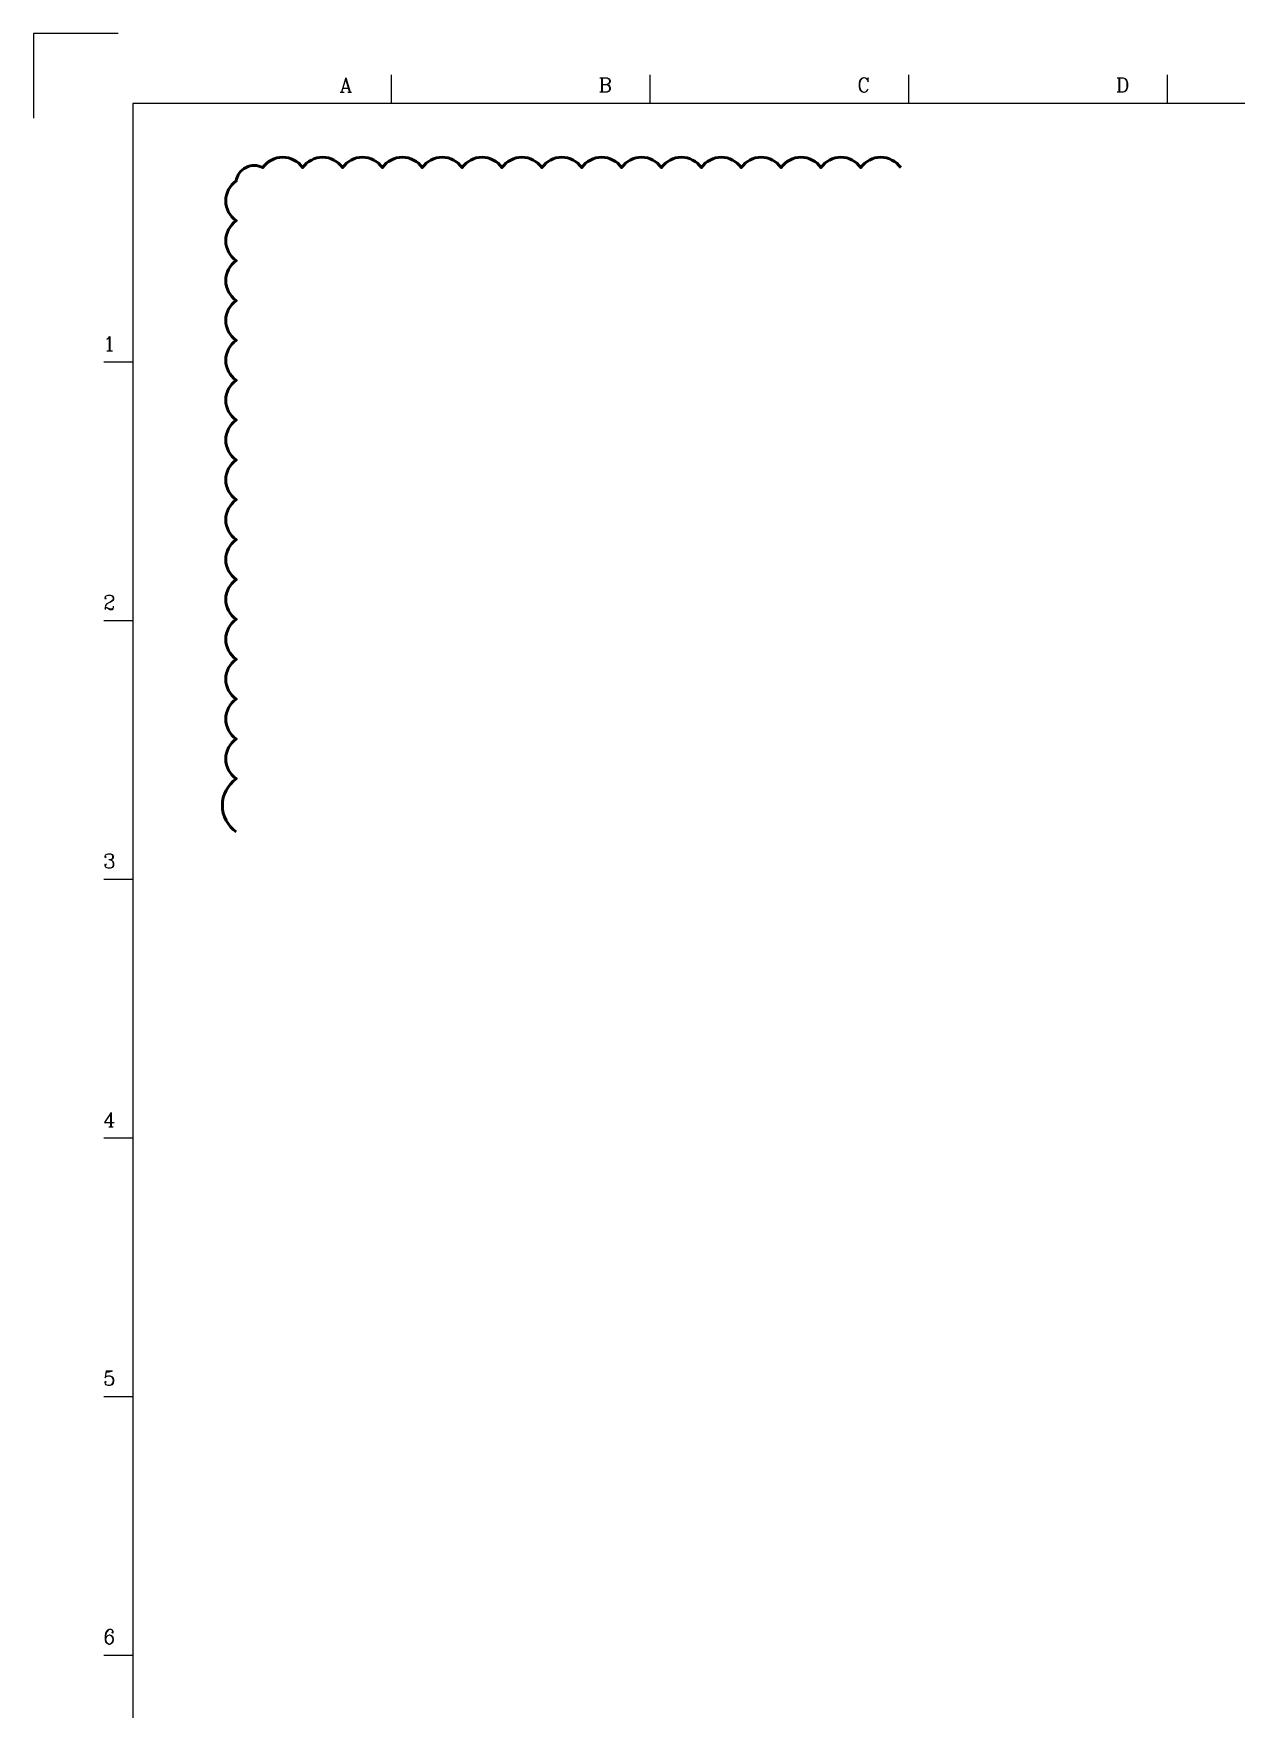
# Model space of a CAD drawing. Header units: millimetres. Extents: x 66027 to 360317, y -114806 to -64032.
# Drawn here: x 288977 to 307080, y -89576 to -64346 of the extents above; entities that cross this region are included whole.
import ezdxf
from ezdxf.enums import TextEntityAlignment as Align

# ---------------------------------------------------------------- set-up
doc = ezdxf.new("R2010")
doc.units = ezdxf.units.MM
doc.header["$LTSCALE"] = 140
doc.layers.add('1', color=7, linetype='Continuous')
doc.layers.add('TAN-TIT', color=30, linetype='Continuous')
doc.layers.add('C_REV', color=4, linetype='Continuous', lineweight=50)
doc.styles.add('COM', font='COMPLEX', dxfattribs={"height": 5})

# ---------------------------------------------------------------- blocks, each defined once
blk = doc.blocks.new('BORDER')
at = {"layer": 'TAN-TIT', "linetype": 'Continuous'}
for p, q in [((4241, 168200), (0, 168200)), ((0, 168200), (0, 163959))]:
    blk.add_line(p, q, dxfattribs=at)
at = {"layer": 'TAN-TIT'}
for p, q in [((17955, 164680), (17955, 166122)), ((30934, 164680), (30934, 166122)), ((43912, 164680), (43912, 166122)), ((56891, 164680), (56891, 166122)), ((4977, 164680), (4977, 3520)), ((232823, 164680), (4977, 164680)), ((4977, 151701), (3534, 151701)), ((4977, 138723), (3534, 138723)), ((4977, 125744), (3534, 125744)), ((4977, 112766), (3534, 112766)), ((4977, 99787), (3534, 99787)), ((4977, 86808), (3534, 86808))]:
    blk.add_line(p, q, dxfattribs=at)
at = {"layer": 'TAN-TIT', "style": 'COM'}
for s, p in [('A', (15359, 165257)), ('B', (28338, 165257)), ('C', (41317, 165257)), ('D', (54295, 165257))]:
    blk.add_text(s, height=721, dxfattribs=at).set_placement(p)
for s, p in [('1', (4111, 152278)), ('1', (4111, 152278)), ('2', (4111, 139300)), ('3', (4111, 126321)), ('4', (4111, 113342)), ('5', (4111, 100364)), ('6', (4111, 87385))]:
    blk.add_text(s, height=721, dxfattribs=at).set_placement(p, align=Align.RIGHT)

msp = doc.modelspace()

# ---------------------------------------------------------------- linework, layer by layer
at = {"layer": 'C_REV'}
msp.add_lwpolyline([(302026.6, -66364.9, 0.5205671), (301426.6, -66364.9, 0.5205671), (300826.6, -66364.9, 0.5205671), (300226.6, -66364.9, 0.5205671), (299626.6, -66364.9, 0.5205671), (299026.6, -66364.9, 0.5205671), (298426.6, -66364.9, 0.5205671), (297826.6, -66364.9, 0.5205671), (297226.6, -66364.9, 0.5205671), (296626.6, -66364.9, 0.5205671), (296026.6, -66364.9, 0.5205671), (295426.6, -66364.9, 0.5205671), (294826.6, -66364.9, 0.5205671), (294226.6, -66364.9, 0.5205671), (293626.6, -66364.9, 0.5205671), (293026.6, -66364.9, 0.5205671), (292426.6, -66364.9, 0.5205671), (292026.6, -66564.9, 0.5205671), (292026.6, -67164.9, 0.5205671), (292026.6, -67764.9, 0.5205671), (292026.6, -68364.9, 0.5205671), (292026.6, -68964.9, 0.5205671), (292026.6, -69564.9, 0.5205671), (292026.6, -70164.9, 0.5205671), (292026.6, -70764.9, 0.5205671), (292026.6, -71364.9, 0.5205671), (292026.6, -71964.9, 0.5205671), (292026.6, -72564.9, 0.5205671), (292026.6, -73164.9, 0.5205671), (292026.6, -73764.9, 0.5205671), (292026.6, -74364.9, 0.5205671), (292026.6, -74964.9, 0.5205671), (292026.6, -75564.9, 0.5205671), (292026.6, -76364.9, 0.5205671)], format="xyb", dxfattribs=at)

# ---------------------------------------------------------------- block references
at = {"layer": '1', "xscale": 0.3, "yscale": 0.3, "zscale": 0.3}
msp.add_blockref('BORDER', (288976.7, -114805.6), dxfattribs=at)

doc.saveas('drawing.dxf')
